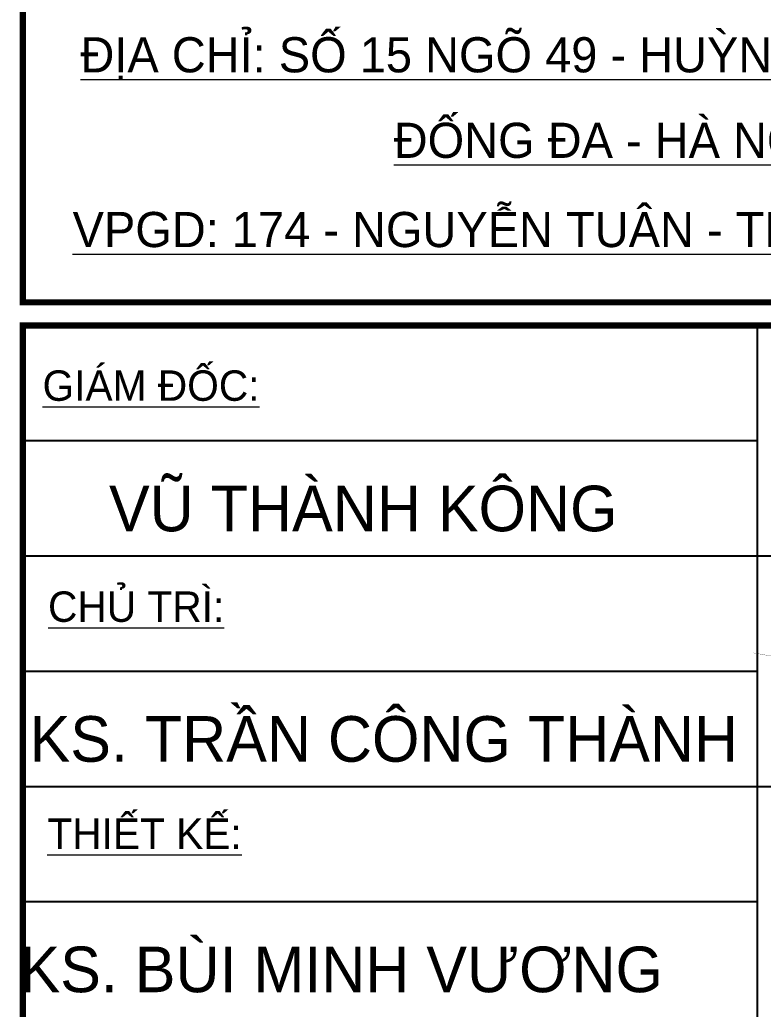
# Model space of a CAD drawing. Extents: x -2098986 to 943, y -1296280 to 73591.
# Drawn here: x -1808624 to -1805398, y -1201327 to -1197033 of the extents above; entities that cross this region are included whole.
import ezdxf
from ezdxf.enums import TextEntityAlignment as Align

# ---------------------------------------------------------------- set-up
doc = ezdxf.new("R2010")
doc.units = 0
doc.header["$LTSCALE"] = 150
doc.layers.get('0').update_dxf_attribs({"lineweight": 18})
for name, color, linetype, lineweight in [('05.Text', 253, 'Continuous', 18), ('11.Khung bo', 32, 'Continuous', 50), ('12.Khung', 36, 'Continuous', 25)]:
    doc.layers.add(name, color=color, linetype=linetype, lineweight=lineweight)
doc.styles.add('VnAvantH', font='')
doc.styles.get('VnAvantH').set_extended_font_data('.VnAvantH')

# ---------------------------------------------------------------- blocks, each defined once
blk = doc.blocks.new('100')
at = {"color": 1, "const_width": 1.07}
blk.add_lwpolyline([(1899383.4, -931260.9), (1899847, -931343.9)], dxfattribs=at)
at = {"layer": '11.Khung bo', "const_width": 26.7}
for points in [[(1896212.6, -929740), (1901212.6, -929740), (1901212.6, -924940), (1896212.6, -924940)], [(1896212.6, -929740), (1901212.6, -929740), (1901212.6, -924940), (1896212.6, -924940)], [(1896212.6, -929740), (1901212.6, -929740), (1901212.6, -924940), (1896212.6, -924940)], [(1896212.6, -936839.9), (1901212.6, -936839.9), (1901212.6, -929840), (1896212.6, -929840)], [(1896212.6, -936839.9), (1901212.6, -936839.9), (1901212.6, -929840), (1896212.6, -929840)], [(1896212.6, -936839.9), (1901212.6, -936839.9), (1901212.6, -929840), (1896212.6, -929840)]]:
    blk.add_lwpolyline(points, close=True, dxfattribs=at)
at = {"layer": '12.Khung'}
for p, q in [((1899398.9, -929840), (1899398.9, -936839.9)), ((1899398.9, -929840), (1899398.9, -936839.9)), ((1899398.9, -929840), (1899398.9, -936839.9)), ((1896212.6, -930340), (1899398.9, -930340)), ((1896212.6, -930340), (1899398.9, -930340)), ((1896212.6, -930340), (1899398.9, -930340)), ((1896212.6, -930839.9), (1901212.6, -930839.9)), ((1896212.6, -930839.9), (1901212.6, -930839.9)), ((1896212.6, -930839.9), (1901212.6, -930839.9)), ((1896212.6, -931339.9), (1899398.9, -931339.9)), ((1896212.6, -931339.9), (1899398.9, -931339.9)), ((1896212.6, -931339.9), (1899398.9, -931339.9)), ((1896212.6, -931839.9), (1901212.6, -931839.9)), ((1896212.6, -931839.9), (1901212.6, -931839.9)), ((1896212.6, -931839.9), (1901212.6, -931839.9)), ((1896212.6, -932339.9), (1899398.9, -932339.9)), ((1896212.6, -932339.9), (1899398.9, -932339.9)), ((1896212.6, -932339.9), (1899398.9, -932339.9))]:
    blk.add_line(p, q, dxfattribs=at)
at = {"layer": '05.Text', "style": 'VnAvantH'}
for s, p in [('%%U®Þa chØ: sè 15 ngâ 49 - huúnh thóc kh¸ng', (1898739.3, -928741.9)), ('%%U®èng ®a - hµ néi', (1898739.3, -929113.1)), ('%%Uvpgd: 174 - nguyÔn tu©n - thanh xu©n- hn', (1898739.3, -929500.1))]:
    blk.add_text(s, height=152.459, dxfattribs=at).set_placement(p, align=Align.CENTER)
for s, p in [('%%Ugi¸m ®èc:', (1896298.1, -930167.1)), ('%%Uchñ tr×:', (1896321.9, -931126.2)), ('%%UthiÕt kÕ:', (1896318.8, -932111.3))]:
    blk.add_text(s, height=131.999, dxfattribs=at).set_placement(p)
for s, p in [('vò thµnh k«ng', (1898793.1, -930733.3)), ('ks. trÇn c«ng thµnh', (1899316.2, -931733.2)), ('ks. bïi minh v\xad¬ng', (1898990.3, -932733.2))]:
    blk.add_text(s, height=197.998, dxfattribs=at).set_placement(p, align=Align.RIGHT)

msp = doc.modelspace()

# ---------------------------------------------------------------- block references
at = {"layer": '05.Text', "xscale": 1.000009185772931, "yscale": 1.000009185772931, "zscale": 1.000009185772931}
msp.add_blockref('100', (-3704841.1, -268511), dxfattribs=at)

doc.saveas('drawing.dxf')
